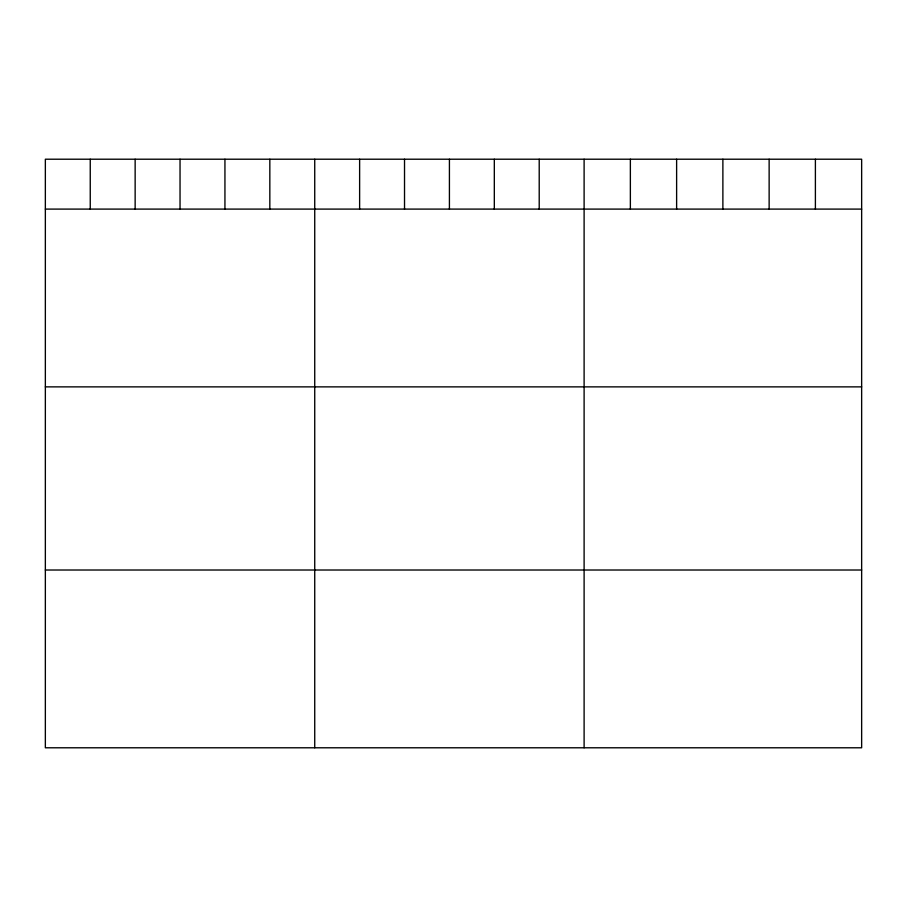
<?xml version="1.0" encoding="UTF-8"?>
<svg xmlns="http://www.w3.org/2000/svg" width="907" height="907" viewBox="0 0 907 907"><rect width="100%" height="100%" fill="white"/><g stroke="black" fill="none" stroke-linecap="round" stroke-linejoin="round"><path stroke-width="1.36" d="M861.65 209.098L861.65 747.787L45.35 747.787L45.35 159.213L861.65 159.213L861.65 209.098L45.35 209.098M45.35 386.87L861.65 386.87M45.35 570.015L861.65 570.015M815.393 159.213L815.393 209.098M769.136 159.213L769.136 209.098M722.879 159.213L722.879 209.098M676.622 159.213L676.622 209.098M630.365 159.213L630.365 209.098M584.108 159.213L584.108 747.787M539.212 159.213L539.212 209.098M494.315 159.213L494.315 209.098M449.418 159.213L449.418 209.098M404.522 159.213L404.522 209.098M359.625 159.213L359.625 209.098M314.729 159.213L314.729 747.787M269.832 159.213L269.832 209.098M224.936 159.213L224.936 209.098M180.04 159.213L180.04 209.098M135.143 159.213L135.143 209.098M90.246 159.213L90.246 209.098"/></g></svg>
